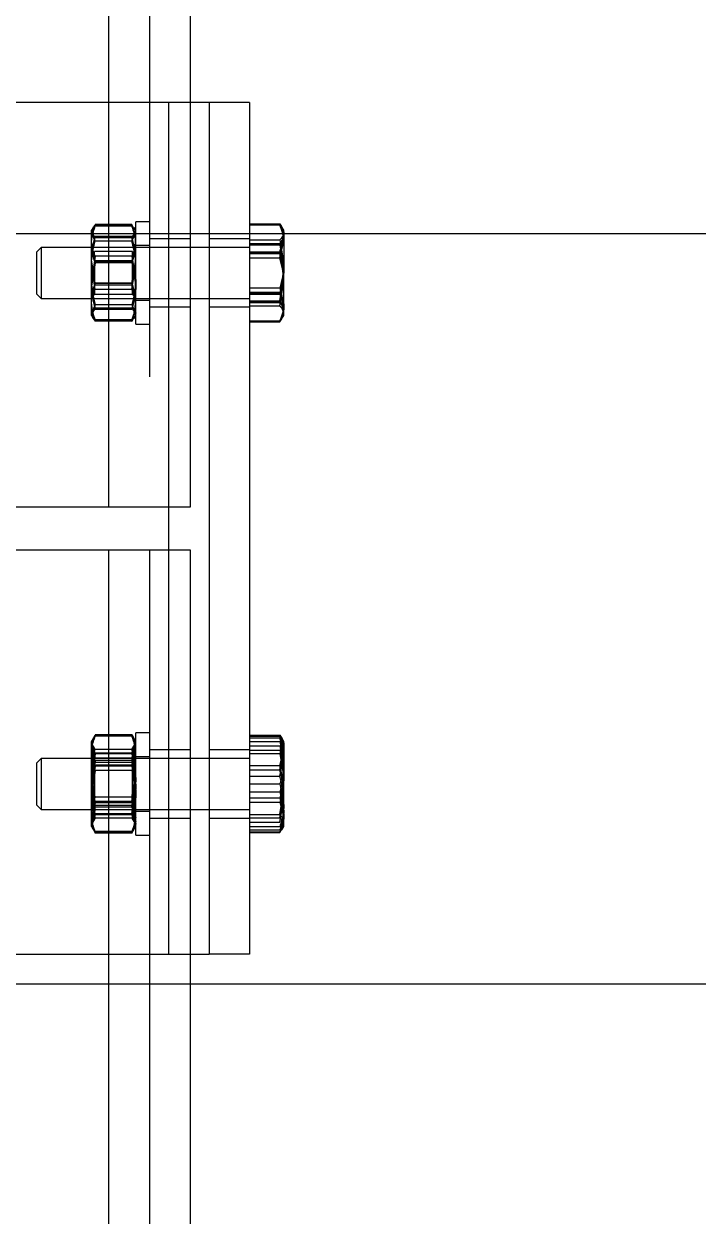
# Model space of a CAD drawing. Header units: metres. Extents: x 0 to 63075, y 0 to 44550.
# Drawn here: x 14585.3 to 14664.4, y 25356.3 to 25496.3 of the extents above; entities that cross this region are included whole.
import ezdxf

# ---------------------------------------------------------------- set-up
doc = ezdxf.new("R2010")
doc.units = ezdxf.units.M
doc.header["$LTSCALE"] = 75
doc.linetypes.add('HIDDEN2', pattern=[4.7625, 3.175, -1.5875])
for name, color, linetype in [('SDM', 7, 'Continuous'), ('SL1', 8, 'Continuous'), ('SL4', 4, 'Continuous'), ('ST1', 7, 'HIDDEN2')]:
    doc.layers.add(name, color=color, linetype=linetype)

# ---------------------------------------------------------------- blocks, each defined once
blk = doc.blocks.new('A$C29c634ac')
at = {"layer": 'SL1'}
for p, q in [((6742.75, 2803.27), (6030.51, 2803.27)), ((5890.01, 2715.22), (6469.99, 2715.22))]:
    blk.add_line(p, q, dxfattribs=at)
blk.add_ellipse((6229.83, 2446.59), major_axis=(0, 241.3), ratio=0.965926, start_param=5.448017, end_param=7.853982, dxfattribs=at)
blk = doc.blocks.new('A$Ca53c419a')
at = {"layer": 'SL4'}
for p, q in [((1004.76, 281.23), (1004.76, 215.76)), ((1009.76, 215.76), (1009.76, 281.23)), ((215, 215.76), (1004.76, 215.76)), ((1004.76, 215.76), (1004.76, 206.23)), ((1009.76, 206.23), (1009.76, 215.76)), ((1009.76, 215.76), (2334.74, 215.76)), ((1009.76, 208.76), (1004.76, 208.76)), ((1004.76, 206.23), (54.76, 206.23)), ((957.26, 206.23), (957.26, 204)), ((974.26, 206.23), (974.26, 204)), ((980.26, 204), (980.26, 206.23)), ((2334.74, 206.23), (1009.76, 206.23)), ((1034.26, 206.23), (1034.26, 204)), ((1040.26, 204), (1040.26, 206.23)), ((1057.26, 204), (1057.26, 206.23)), ((957.26, 199.24), (957.26, 204)), ((1057.26, 204), (957.26, 204)), ((1057.26, 199.24), (1057.26, 204)), ((1057.26, 199.24), (957.26, 199.24)), ((971.55, 199.24), (971.55, 195.68)), ((975.12, 199.24), (975.12, 195.68)), ((980.83, 199.24), (980.83, 195.68)), ((982.98, 199.24), (982.98, 195.68)), ((1031.51, 199.24), (1031.51, 195.68)), ((1031.53, 199.24), (1031.53, 195.68)), ((1031.62, 199.24), (1031.62, 195.68)), ((1035.5, 199.24), (1035.5, 195.68)), ((1041.14, 199.24), (1041.14, 195.68)), ((1042.9, 199.24), (1042.9, 195.68)), ((1042.99, 199.24), (1042.99, 195.68)), ((1043.02, 199.24), (1043.02, 195.68)), ((971.55, 195.68), (971.89, 195.51)), ((971.88, 195.46), (972.26, 195.24)), ((972.26, 195.24), (973.33, 195.24)), ((975.12, 195.68), (973.33, 195.24)), ((973.33, 195.24), (977.98, 195.24)), ((980.83, 195.68), (977.98, 195.24)), ((981.91, 195.24), (977.98, 195.24)), ((981.91, 195.24), (982.26, 195.24)), ((982.26, 195.24), (982.65, 195.46)), ((1031.69, 195.64), (1031.53, 195.68)), ((1031.62, 195.68), (1032.02, 195.43)), ((1032.01, 195.38), (1032.26, 195.24)), ((1032.26, 195.24), (1033.56, 195.24)), ((1035.5, 195.68), (1033.56, 195.24)), ((1033.56, 195.24), (1038.32, 195.24)), ((1041.14, 195.68), (1038.32, 195.24)), ((1042.02, 195.24), (1038.32, 195.24)), ((1042.02, 195.24), (1042.26, 195.24)), ((1042.26, 195.24), (1042.51, 195.38)), ((1042.51, 195.38), (1042.7, 195.49)), ((1042.7, 195.49), (1042.8, 195.55))]:
    blk.add_line(p, q, dxfattribs=at)
for points, knots in [([(973.33, 195.24), (973.29, 195.24), (972.69, 195.24), (972.1, 195.47), (971.55, 195.68)], [0, 0, 0, 0, 0.070201, 1, 1, 1, 1]), ([(977.98, 195.24), (977.91, 195.24), (976.94, 195.24), (976, 195.47), (975.12, 195.68)], [0, 0, 0, 0, 0.070201, 1, 1, 1, 1]), ([(981.91, 195.24), (981.82, 195.24), (981.46, 195.26), (981.11, 195.5), (980.83, 195.68)], [0, 0, 0, 0, 0.231849, 1, 1, 1, 1]), ([(982.98, 195.68), (982.9, 195.63), (982.55, 195.37), (982.19, 195.29), (981.91, 195.24)], [0, 0, 0, 0, 0.211001, 1, 1, 1, 1]), ([(1033.56, 195.24), (1033.51, 195.24), (1032.86, 195.24), (1032.22, 195.47), (1031.62, 195.68)], [0, 0, 0, 0, 0.070201, 1, 1, 1, 1]), ([(1038.32, 195.24), (1038.26, 195.24), (1037.3, 195.24), (1036.37, 195.47), (1035.5, 195.68)], [0, 0, 0, 0, 0.0702006, 1, 1, 1, 1]), ([(1042.02, 195.24), (1041.96, 195.24), (1041.66, 195.26), (1041.37, 195.5), (1041.14, 195.68)], [0, 0, 0, 0, 0.231849, 1, 1, 1, 1]), ([(1042.9, 195.68), (1042.84, 195.63), (1042.56, 195.37), (1042.26, 195.29), (1042.02, 195.24)], [0, 0, 0, 0, 0.211001, 1, 1, 1, 1])]:
    blk.add_open_spline(points, degree=3, knots=knots, dxfattribs=at)
at = {"layer": 'ST1'}
for p, q in [((957.26, 281.23), (957.26, 208.76)), ((1057.26, 208.76), (1057.26, 281.23)), ((974.82, 224.24), (974.26, 223.68)), ((979.71, 224.24), (974.82, 224.24)), ((980.26, 223.68), (979.71, 224.24)), ((1034.82, 224.24), (1034.26, 223.68)), ((1039.71, 224.24), (1034.82, 224.24)), ((1040.26, 223.68), (1039.71, 224.24)), ((980.05, 223.68), (974.26, 223.68)), ((974.26, 223.68), (974.26, 206.23)), ((980.26, 223.68), (980.05, 223.68)), ((980.26, 206.23), (980.26, 223.68)), ((1040.26, 223.68), (1034.26, 223.68)), ((1034.26, 223.68), (1034.26, 206.23)), ((1040.26, 206.23), (1040.26, 223.68)), ((971.49, 213.04), (971.49, 217.35)), ((971.87, 217.57), (971.5, 217.36)), ((971.54, 213.04), (971.54, 217.35)), ((971.56, 213.04), (971.56, 217.35)), ((971.67, 213.04), (971.67, 217.35)), ((972.03, 217.66), (971.87, 217.57)), ((972.26, 217.8), (972.03, 217.66)), ((972.26, 217.8), (972.45, 217.8)), ((972.33, 217.64), (973.01, 217.8)), ((973.23, 217.35), (972.45, 217.8)), ((972.45, 217.8), (976.03, 217.8)), ((973.63, 217.35), (972.6, 217.8)), ((974.23, 217.35), (972.86, 217.8)), ((973.23, 213.04), (973.23, 217.35)), ((975.05, 217.35), (973.29, 217.8)), ((973.63, 213.04), (973.63, 217.35)), ((973.75, 217.35), (976.61, 217.8)), ((973.75, 213.04), (973.75, 217.35)), ((974.23, 213.04), (974.23, 217.35)), ((974.26, 217.8), (974.76, 217.45)), ((974.52, 217.35), (977.41, 217.8)), ((974.52, 213.04), (974.52, 217.35)), ((979.05, 217.45), (974.76, 217.45)), ((974.76, 217.45), (974.76, 212.97)), ((975.05, 213.04), (975.05, 217.35)), ((975.19, 217.35), (978.04, 217.8)), ((975.19, 213.04), (975.19, 217.35)), ((975.7, 217.35), (978.5, 217.8)), ((975.7, 213.04), (975.7, 217.35)), ((978.82, 217.35), (976.03, 217.8)), ((976.03, 217.8), (980.84, 217.8)), ((979.34, 217.35), (976.48, 217.8)), ((980, 217.35), (977.12, 217.8)), ((980.78, 217.35), (977.91, 217.8)), ((978.82, 213.04), (978.82, 217.35)), ((979.05, 217.45), (979.76, 217.45)), ((979.34, 213.04), (979.34, 217.35)), ((979.47, 217.35), (981.23, 217.8)), ((979.47, 213.04), (979.47, 217.35)), ((979.76, 212.97), (979.76, 217.45)), ((980, 213.04), (980, 217.35)), ((980.29, 217.35), (981.66, 217.8)), ((980.29, 213.04), (980.29, 217.35)), ((980.78, 213.04), (980.78, 217.35)), ((980.84, 217.8), (982.26, 217.8)), ((980.89, 217.35), (981.93, 217.8)), ((980.89, 213.04), (980.89, 217.35)), ((981.3, 217.35), (982.08, 217.8)), ((981.3, 213.04), (981.3, 217.35)), ((982.49, 217.66), (982.26, 217.8)), ((982.66, 217.57), (982.49, 217.66)), ((982.95, 217.4), (982.66, 217.57)), ((982.86, 213.04), (982.86, 217.35)), ((982.95, 217.38), (983.03, 217.35)), ((982.97, 213.04), (982.97, 217.35)), ((982.99, 213.04), (982.99, 217.35)), ((983.03, 213.04), (983.03, 217.35)), ((1031.58, 213.04), (1031.58, 217.35)), ((1031.7, 213.04), (1031.7, 217.35)), ((1031.75, 213.04), (1031.75, 217.35)), ((1031.77, 213.04), (1031.77, 217.35)), ((1032.26, 217.8), (1031.91, 217.6)), ((1032.26, 217.8), (1032.56, 217.8)), ((1033.13, 217.35), (1032.42, 217.8)), ((1033.53, 217.35), (1032.56, 217.8)), ((1032.56, 217.8), (1036.37, 217.8)), ((1032.97, 213.04), (1032.97, 217.35)), ((1033.01, 213.04), (1033.01, 217.35)), ((1033.13, 213.04), (1033.13, 217.35)), ((1033.53, 213.04), (1033.53, 217.35)), ((1034.26, 217.8), (1034.76, 217.45)), ((1039.17, 217.45), (1034.76, 217.45)), ((1034.76, 217.45), (1034.76, 212.97)), ((1035.31, 217.35), (1038.16, 217.8)), ((1035.31, 213.04), (1035.31, 217.35)), ((1038.46, 217.35), (1035.72, 217.8)), ((1038.52, 217.35), (1035.76, 217.8)), ((1035.83, 217.35), (1038.61, 217.8)), ((1035.83, 213.04), (1035.83, 217.35)), ((1038.69, 217.35), (1035.91, 217.8)), ((1036.01, 217.35), (1038.76, 217.8)), ((1036.01, 213.04), (1036.01, 217.35)), ((1036.06, 217.35), (1038.81, 217.8)), ((1036.06, 213.04), (1036.06, 217.35)), ((1039.21, 217.35), (1036.37, 217.8)), ((1036.37, 217.8), (1041.08, 217.8)), ((1038.46, 213.04), (1038.46, 217.35)), ((1038.52, 213.04), (1038.52, 217.35)), ((1038.69, 213.04), (1038.69, 217.35)), ((1039.17, 217.45), (1039.76, 217.45)), ((1039.21, 213.04), (1039.21, 217.35)), ((1039.76, 212.97), (1039.76, 217.45)), ((1041, 217.35), (1041.97, 217.8)), ((1041, 213.04), (1041, 217.35)), ((1041.08, 217.8), (1042.26, 217.8)), ((1041.39, 217.35), (1042.11, 217.8)), ((1041.39, 213.04), (1041.39, 217.35)), ((1041.51, 213.04), (1041.51, 217.35)), ((1041.55, 213.04), (1041.55, 217.35)), ((1042.61, 217.6), (1042.26, 217.8)), ((1042.75, 213.04), (1042.75, 217.35)), ((1042.77, 213.04), (1042.77, 217.35)), ((1042.82, 213.04), (1042.82, 217.35)), ((1042.94, 213.04), (1042.94, 217.35)), ((215, 215.76), (1004.76, 215.76)), ((1009.76, 215.76), (2334.74, 215.76)), ((971.58, 213.01), (971.49, 213.04)), ((971.9, 212.88), (971.56, 213.04)), ((971.57, 213), (971.87, 212.82)), ((972.07, 212.8), (971.67, 213.04)), ((971.87, 212.82), (972.03, 212.73)), ((973.23, 213.04), (972.45, 212.6)), ((973.63, 213.04), (972.6, 212.6)), ((974.23, 213.04), (972.86, 212.6)), ((975.05, 213.04), (973.29, 212.6)), ((973.75, 213.04), (976.61, 212.6)), ((974.76, 212.97), (974.26, 212.62)), ((974.52, 213.04), (977.41, 212.6)), ((974.76, 212.97), (979.76, 212.97)), ((975.19, 213.04), (978.04, 212.6)), ((975.7, 213.04), (978.5, 212.6)), ((978.82, 213.04), (976.03, 212.6)), ((979.34, 213.04), (976.48, 212.6)), ((980, 213.04), (977.12, 212.6)), ((980.78, 213.04), (977.91, 212.6)), ((979.47, 213.04), (981.23, 212.6)), ((980.26, 212.62), (979.76, 212.97)), ((980.29, 213.04), (981.66, 212.6)), ((980.89, 213.04), (981.93, 212.6)), ((981.3, 213.04), (982.08, 212.6)), ((982.46, 212.8), (982.86, 213.04)), ((982.49, 212.73), (982.66, 212.82)), ((982.62, 212.88), (982.97, 213.04)), ((982.66, 212.82), (983.02, 213.03)), ((1031.95, 212.86), (1031.58, 213.04)), ((1031.91, 212.8), (1032.26, 212.6)), ((1033.13, 213.04), (1032.42, 212.6)), ((1033.53, 213.04), (1032.56, 212.6)), ((1034.76, 212.97), (1034.26, 212.62)), ((1034.76, 212.97), (1039.76, 212.97)), ((1035.31, 213.04), (1038.16, 212.6)), ((1038.46, 213.04), (1035.72, 212.6)), ((1038.52, 213.04), (1035.76, 212.6)), ((1035.83, 213.04), (1038.61, 212.6)), ((1038.69, 213.04), (1035.91, 212.6)), ((1036.01, 213.04), (1038.76, 212.6)), ((1036.06, 213.04), (1038.81, 212.6)), ((1039.21, 213.04), (1036.37, 212.6)), ((1041, 213.04), (1041.97, 212.6)), ((1041.39, 213.04), (1042.11, 212.6)), ((1042.26, 212.6), (1042.61, 212.8)), ((1042.57, 212.86), (1042.94, 213.04)), ((971.26, 212.6), (983.26, 212.6)), ((971.26, 212.6), (971.26, 211)), ((972.03, 212.73), (972.26, 212.6)), ((974.06, 212.6), (974.06, 211)), ((974.26, 212.62), (979.41, 212.62)), ((974.26, 212.62), (974.26, 212.6)), ((979.41, 212.62), (980.26, 212.62)), ((980.26, 212.6), (980.26, 212.62)), ((980.46, 211), (980.46, 212.6)), ((982.26, 212.6), (982.49, 212.73)), ((983.26, 211), (983.26, 212.6)), ((1031.26, 212.6), (1043.26, 212.6)), ((1031.26, 212.6), (1031.26, 211)), ((1034.06, 212.6), (1034.06, 211)), ((1034.26, 212.62), (1039.55, 212.62)), ((1034.26, 212.62), (1034.26, 212.6)), ((1039.55, 212.62), (1040.26, 212.62)), ((1040.26, 212.6), (1040.26, 212.62)), ((1040.46, 211), (1040.46, 212.6)), ((1043.26, 211), (1043.26, 212.6)), ((1004.76, 211), (4.76, 211)), ((973.26, 211), (973.26, 206.23)), ((981.26, 206.23), (981.26, 211)), ((2334.74, 211), (1009.76, 211)), ((1033.26, 211), (1033.26, 206.23)), ((1041.26, 206.23), (1041.26, 211)), ((1057.26, 208.76), (957.26, 208.76)), ((957.26, 208.76), (957.26, 206.23)), ((1004.76, 208.76), (957.26, 208.76)), ((1057.26, 208.76), (1009.76, 208.76)), ((1057.26, 206.23), (1057.26, 208.76)), ((973.26, 204), (973.26, 199.24)), ((974.26, 204), (974.26, 199.24)), ((980.26, 199.24), (980.26, 204)), ((981.26, 199.24), (981.26, 204)), ((1033.26, 204), (1033.26, 199.24)), ((1034.26, 204), (1034.26, 199.24)), ((1040.26, 199.24), (1040.26, 204)), ((1041.26, 199.24), (1041.26, 204)), ((971.65, 199.24), (971.65, 195.68)), ((971.87, 199.24), (971.87, 195.68)), ((972.26, 199.24), (972.26, 195.68)), ((972.78, 199.24), (972.78, 195.68)), ((973.28, 199.24), (973.28, 195.68)), ((973.69, 199.24), (973.69, 195.68)), ((975.63, 199.24), (975.63, 195.68)), ((976.35, 199.24), (976.35, 195.68)), ((977.26, 199.24), (977.26, 195.68)), ((978.18, 199.24), (978.18, 195.68)), ((978.9, 199.24), (978.9, 195.68)), ((979.41, 199.24), (979.41, 195.68)), ((981.24, 199.24), (981.24, 195.68)), ((981.74, 199.24), (981.74, 195.68)), ((982.26, 199.24), (982.26, 195.68)), ((982.66, 199.24), (982.66, 195.68)), ((982.88, 199.24), (982.88, 195.68)), ((1031.51, 199.24), (1031.51, 195.68)), ((1033.38, 199.24), (1033.38, 195.68)), ((1033.8, 199.24), (1033.8, 195.68)), ((1033.94, 199.24), (1033.94, 195.68)), ((1033.99, 199.24), (1033.99, 195.68)), ((1034.78, 199.24), (1034.78, 195.68)), ((1034.83, 199.24), (1034.83, 195.68)), ((1034.99, 199.24), (1034.99, 195.68)), ((1039.02, 199.24), (1039.02, 195.68)), ((1039.53, 199.24), (1039.53, 195.68)), ((1039.69, 199.24), (1039.69, 195.68)), ((1039.74, 199.24), (1039.74, 195.68)), ((1040.54, 199.24), (1040.54, 195.68)), ((1040.58, 199.24), (1040.58, 195.68)), ((1040.73, 199.24), (1040.73, 195.68)), ((1043.01, 199.24), (1043.01, 195.68)), ((972.22, 195.26), (972.33, 195.24)), ((972.78, 195.68), (975.48, 195.24)), ((973.28, 195.68), (976.09, 195.24)), ((975.63, 195.68), (973.64, 195.24)), ((973.69, 195.68), (976.55, 195.24)), ((976.35, 195.68), (974.11, 195.24)), ((977.26, 195.68), (974.76, 195.24)), ((978.18, 195.68), (980.42, 195.24)), ((981.24, 195.68), (978.43, 195.24)), ((978.9, 195.68), (980.89, 195.24)), ((981.74, 195.68), (979.04, 195.24)), ((979.41, 195.68), (981.19, 195.24)), ((982.26, 195.68), (979.76, 195.24)), ((982.47, 195.42), (982.06, 195.24)), ((982.32, 195.34), (982.2, 195.24)), ((1031.51, 195.68), (1031.74, 195.58)), ((1031.53, 195.68), (1031.84, 195.53)), ((1031.72, 195.55), (1031.83, 195.49)), ((1031.83, 195.49), (1032.01, 195.38)), ((1034.78, 195.68), (1033.14, 195.24)), ((1034.83, 195.68), (1033.17, 195.24)), ((1034.99, 195.68), (1033.26, 195.24)), ((1033.38, 195.68), (1036.2, 195.24)), ((1033.8, 195.68), (1036.66, 195.24)), ((1033.94, 195.68), (1036.82, 195.24)), ((1033.99, 195.68), (1036.87, 195.24)), ((1040.54, 195.68), (1037.66, 195.24)), ((1040.58, 195.68), (1037.71, 195.24)), ((1040.73, 195.68), (1037.86, 195.24)), ((1039.02, 195.68), (1040.96, 195.24)), ((1039.53, 195.68), (1041.26, 195.24)), ((1039.69, 195.68), (1041.35, 195.24)), ((1039.74, 195.68), (1041.38, 195.24))]:
    blk.add_line(p, q, dxfattribs=at)
for points, knots in [([(972.6, 217.8), (972.57, 217.8), (972.22, 217.79), (971.88, 217.56), (971.56, 217.35)], [0, 0, 0, 0, 0.070201, 1, 1, 1, 1]), ([(971.56, 217.35), (971.71, 217.42), (972.3, 217.68), (972.92, 217.75), (973.37, 217.8)], [0, 0, 0, 0, 0.257551, 1, 1, 1, 1]), ([(972.45, 217.8), (972.43, 217.8), (972.17, 217.79), (971.91, 217.56), (971.67, 217.35)], [0, 0, 0, 0, 0.070201, 1, 1, 1, 1]), ([(971.67, 217.35), (971.84, 217.42), (972.49, 217.68), (973.18, 217.75), (973.68, 217.8)], [0, 0, 0, 0, 0.257551, 1, 1, 1, 1]), ([(972.64, 217.8), (972.74, 217.79), (973.12, 217.77), (973.48, 217.53), (973.75, 217.35)], [0, 0, 0, 0, 0.268634, 1, 1, 1, 1]), ([(973.01, 217.8), (973.14, 217.79), (973.66, 217.77), (974.16, 217.53), (974.52, 217.35)], [0, 0, 0, 0, 0.268634, 1, 1, 1, 1]), ([(976.03, 217.8), (975.96, 217.8), (975.02, 217.79), (974.09, 217.56), (973.23, 217.35)], [0, 0, 0, 0, 0.070201, 1, 1, 1, 1]), ([(973.37, 217.8), (973.54, 217.79), (974.15, 217.77), (974.75, 217.53), (975.19, 217.35)], [0, 0, 0, 0, 0.268634, 1, 1, 1, 1]), ([(976.48, 217.8), (976.42, 217.8), (975.45, 217.79), (974.51, 217.56), (973.63, 217.35)], [0, 0, 0, 0, 0.0702006, 1, 1, 1, 1]), ([(973.68, 217.8), (973.87, 217.79), (974.55, 217.77), (975.22, 217.53), (975.7, 217.35)], [0, 0, 0, 0, 0.268634, 1, 1, 1, 1]), ([(977.12, 217.8), (977.05, 217.8), (976.08, 217.79), (975.12, 217.56), (974.23, 217.35)], [0, 0, 0, 0, 0.070201, 1, 1, 1, 1]), ([(977.91, 217.8), (977.85, 217.8), (976.88, 217.79), (975.93, 217.56), (975.05, 217.35)], [0, 0, 0, 0, 0.070201, 1, 1, 1, 1]), ([(976.61, 217.8), (976.68, 217.8), (977.65, 217.79), (978.59, 217.56), (979.47, 217.35)], [0, 0, 0, 0, 0.0702006, 1, 1, 1, 1]), ([(977.41, 217.8), (977.47, 217.8), (978.45, 217.79), (979.4, 217.56), (980.29, 217.35)], [0, 0, 0, 0, 0.070201, 1, 1, 1, 1]), ([(978.04, 217.8), (978.11, 217.8), (979.07, 217.79), (980.02, 217.56), (980.89, 217.35)], [0, 0, 0, 0, 0.070201, 1, 1, 1, 1]), ([(978.5, 217.8), (978.56, 217.8), (979.51, 217.79), (980.43, 217.56), (981.3, 217.35)], [0, 0, 0, 0, 0.070201, 1, 1, 1, 1]), ([(978.82, 217.35), (978.99, 217.42), (979.65, 217.68), (980.33, 217.75), (980.84, 217.8)], [0, 0, 0, 0, 0.257551, 1, 1, 1, 1]), ([(979.34, 217.35), (979.49, 217.42), (980.08, 217.68), (980.69, 217.75), (981.15, 217.8)], [0, 0, 0, 0, 0.257551, 1, 1, 1, 1]), ([(980, 217.35), (980.13, 217.42), (980.63, 217.68), (981.14, 217.75), (981.52, 217.8)], [0, 0, 0, 0, 0.257551, 1, 1, 1, 1]), ([(980.78, 217.35), (980.87, 217.42), (981.23, 217.68), (981.6, 217.75), (981.88, 217.8)], [0, 0, 0, 0, 0.257551, 1, 1, 1, 1]), ([(980.84, 217.8), (981.02, 217.79), (981.71, 217.77), (982.37, 217.53), (982.86, 217.35)], [0, 0, 0, 0, 0.268634, 1, 1, 1, 1]), ([(981.15, 217.8), (981.32, 217.79), (981.93, 217.77), (982.53, 217.53), (982.97, 217.35)], [0, 0, 0, 0, 0.268634, 1, 1, 1, 1]), ([(981.52, 217.8), (981.66, 217.79), (982.17, 217.77), (982.67, 217.53), (983.03, 217.35)], [0, 0, 0, 0, 0.268634, 1, 1, 1, 1]), ([(981.93, 217.8), (981.95, 217.8), (982.3, 217.79), (982.65, 217.56), (982.97, 217.35)], [0, 0, 0, 0, 0.070201, 1, 1, 1, 1]), ([(982.08, 217.8), (982.09, 217.8), (982.36, 217.79), (982.62, 217.56), (982.86, 217.35)], [0, 0, 0, 0, 0.070201, 1, 1, 1, 1]), ([(1032.56, 217.8), (1032.53, 217.8), (1032.2, 217.79), (1031.88, 217.56), (1031.58, 217.35)], [0, 0, 0, 0, 0.070201, 1, 1, 1, 1]), ([(1031.58, 217.35), (1031.74, 217.42), (1032.35, 217.68), (1032.98, 217.75), (1033.45, 217.8)], [0, 0, 0, 0, 0.257551, 1, 1, 1, 1]), ([(1031.7, 217.35), (1031.88, 217.42), (1032.55, 217.68), (1033.25, 217.75), (1033.77, 217.8)], [0, 0, 0, 0, 0.257551, 1, 1, 1, 1]), ([(1031.75, 217.35), (1031.93, 217.42), (1032.63, 217.68), (1033.35, 217.75), (1033.88, 217.8)], [0, 0, 0, 0, 0.257551, 1, 1, 1, 1]), ([(1031.77, 217.35), (1031.95, 217.42), (1032.65, 217.68), (1033.38, 217.75), (1033.92, 217.8)], [0, 0, 0, 0, 0.257551, 1, 1, 1, 1]), ([(1032.42, 217.8), (1032.4, 217.8), (1032.29, 217.8), (1032.19, 217.7), (1032.1, 217.62)], [0, 0, 0, 0, 0.158847, 1, 1, 1, 1]), ([(1032.38, 217.8), (1032.37, 217.8), (1032.29, 217.8), (1032.21, 217.71), (1032.14, 217.64)], [0, 0, 0, 0, 0.1824703, 1, 1, 1, 1]), ([(1032.37, 217.8), (1032.36, 217.8), (1032.28, 217.8), (1032.21, 217.72), (1032.15, 217.65)], [0, 0, 0, 0, 0.1913, 1, 1, 1, 1]), ([(1035.72, 217.8), (1035.65, 217.8), (1034.73, 217.79), (1033.82, 217.56), (1032.97, 217.35)], [0, 0, 0, 0, 0.070201, 1, 1, 1, 1]), ([(1035.76, 217.8), (1035.7, 217.8), (1034.77, 217.79), (1033.86, 217.56), (1033.01, 217.35)], [0, 0, 0, 0, 0.070201, 1, 1, 1, 1]), ([(1035.91, 217.8), (1035.85, 217.8), (1034.91, 217.79), (1033.99, 217.56), (1033.13, 217.35)], [0, 0, 0, 0, 0.070201, 1, 1, 1, 1]), ([(1033.45, 217.8), (1033.62, 217.79), (1034.25, 217.77), (1034.87, 217.53), (1035.31, 217.35)], [0, 0, 0, 0, 0.268634, 1, 1, 1, 1]), ([(1036.37, 217.8), (1036.3, 217.8), (1035.34, 217.79), (1034.4, 217.56), (1033.53, 217.35)], [0, 0, 0, 0, 0.070201, 1, 1, 1, 1]), ([(1033.77, 217.8), (1033.96, 217.79), (1034.65, 217.77), (1035.33, 217.53), (1035.83, 217.35)], [0, 0, 0, 0, 0.2686336, 1, 1, 1, 1]), ([(1033.88, 217.8), (1034.07, 217.79), (1034.79, 217.77), (1035.49, 217.53), (1036.01, 217.35)], [0, 0, 0, 0, 0.268634, 1, 1, 1, 1]), ([(1033.92, 217.8), (1034.11, 217.79), (1034.84, 217.77), (1035.54, 217.53), (1036.06, 217.35)], [0, 0, 0, 0, 0.268634, 1, 1, 1, 1]), ([(1038.16, 217.8), (1038.22, 217.8), (1039.18, 217.79), (1040.12, 217.56), (1041, 217.35)], [0, 0, 0, 0, 0.0702006, 1, 1, 1, 1]), ([(1038.46, 217.35), (1038.64, 217.42), (1039.34, 217.68), (1040.07, 217.75), (1040.61, 217.8)], [0, 0, 0, 0, 0.257551, 1, 1, 1, 1]), ([(1038.52, 217.35), (1038.7, 217.42), (1039.39, 217.68), (1040.11, 217.75), (1040.64, 217.8)], [0, 0, 0, 0, 0.2575513, 1, 1, 1, 1]), ([(1038.61, 217.8), (1038.68, 217.8), (1039.62, 217.79), (1040.54, 217.56), (1041.39, 217.35)], [0, 0, 0, 0, 0.070201, 1, 1, 1, 1]), ([(1038.69, 217.35), (1038.87, 217.42), (1039.54, 217.68), (1040.24, 217.75), (1040.76, 217.8)], [0, 0, 0, 0, 0.257551, 1, 1, 1, 1]), ([(1038.76, 217.8), (1038.83, 217.8), (1039.76, 217.79), (1040.67, 217.56), (1041.51, 217.35)], [0, 0, 0, 0, 0.070201, 1, 1, 1, 1]), ([(1038.81, 217.8), (1038.87, 217.8), (1039.8, 217.79), (1040.71, 217.56), (1041.55, 217.35)], [0, 0, 0, 0, 0.0702006, 1, 1, 1, 1]), ([(1039.21, 217.35), (1039.37, 217.42), (1039.98, 217.68), (1040.61, 217.75), (1041.08, 217.8)], [0, 0, 0, 0, 0.2575513, 1, 1, 1, 1]), ([(1040.61, 217.8), (1040.8, 217.79), (1041.53, 217.77), (1042.24, 217.53), (1042.75, 217.35)], [0, 0, 0, 0, 0.2686336, 1, 1, 1, 1]), ([(1040.64, 217.8), (1040.84, 217.79), (1041.56, 217.77), (1042.26, 217.53), (1042.77, 217.35)], [0, 0, 0, 0, 0.268634, 1, 1, 1, 1]), ([(1040.76, 217.8), (1040.95, 217.79), (1041.64, 217.77), (1042.32, 217.53), (1042.82, 217.35)], [0, 0, 0, 0, 0.268634, 1, 1, 1, 1]), ([(1041.08, 217.8), (1041.25, 217.79), (1041.88, 217.77), (1042.49, 217.53), (1042.94, 217.35)], [0, 0, 0, 0, 0.268634, 1, 1, 1, 1]), ([(1041.97, 217.8), (1041.99, 217.8), (1042.32, 217.79), (1042.64, 217.56), (1042.94, 217.35)], [0, 0, 0, 0, 0.070201, 1, 1, 1, 1]), ([(1042.11, 217.8), (1042.12, 217.8), (1042.23, 217.8), (1042.34, 217.7), (1042.42, 217.62)], [0, 0, 0, 0, 0.158847, 1, 1, 1, 1]), ([(971.49, 213.04), (971.62, 212.98), (972.11, 212.71), (972.63, 212.65), (973.01, 212.6)], [0, 0, 0, 0, 0.257551, 1, 1, 1, 1]), ([(971.56, 213.04), (971.71, 212.98), (972.3, 212.71), (972.92, 212.65), (973.37, 212.6)], [0, 0, 0, 0, 0.2575513, 1, 1, 1, 1]), ([(971.67, 213.04), (971.84, 212.98), (972.49, 212.71), (973.18, 212.65), (973.68, 212.6)], [0, 0, 0, 0, 0.257551, 1, 1, 1, 1]), ([(972.64, 212.6), (972.74, 212.6), (973.12, 212.63), (973.48, 212.87), (973.75, 213.04)], [0, 0, 0, 0, 0.268634, 1, 1, 1, 1]), ([(973.01, 212.6), (973.14, 212.6), (973.66, 212.63), (974.16, 212.87), (974.52, 213.04)], [0, 0, 0, 0, 0.268634, 1, 1, 1, 1]), ([(976.03, 212.6), (975.96, 212.6), (975.02, 212.6), (974.09, 212.83), (973.23, 213.04)], [0, 0, 0, 0, 0.070201, 1, 1, 1, 1]), ([(973.37, 212.6), (973.54, 212.6), (974.15, 212.63), (974.75, 212.87), (975.19, 213.04)], [0, 0, 0, 0, 0.268634, 1, 1, 1, 1]), ([(976.48, 212.6), (976.42, 212.6), (975.45, 212.6), (974.51, 212.83), (973.63, 213.04)], [0, 0, 0, 0, 0.070201, 1, 1, 1, 1]), ([(973.68, 212.6), (973.87, 212.6), (974.55, 212.63), (975.22, 212.87), (975.7, 213.04)], [0, 0, 0, 0, 0.268634, 1, 1, 1, 1]), ([(977.12, 212.6), (977.05, 212.6), (976.08, 212.6), (975.12, 212.83), (974.23, 213.04)], [0, 0, 0, 0, 0.070201, 1, 1, 1, 1]), ([(977.91, 212.6), (977.85, 212.6), (976.88, 212.6), (975.93, 212.83), (975.05, 213.04)], [0, 0, 0, 0, 0.070201, 1, 1, 1, 1]), ([(976.61, 212.6), (976.68, 212.6), (977.65, 212.6), (978.59, 212.83), (979.47, 213.04)], [0, 0, 0, 0, 0.070201, 1, 1, 1, 1]), ([(977.41, 212.6), (977.47, 212.6), (978.45, 212.6), (979.4, 212.83), (980.29, 213.04)], [0, 0, 0, 0, 0.070201, 1, 1, 1, 1]), ([(978.04, 212.6), (978.11, 212.6), (979.07, 212.6), (980.02, 212.83), (980.89, 213.04)], [0, 0, 0, 0, 0.070201, 1, 1, 1, 1]), ([(978.5, 212.6), (978.56, 212.6), (979.51, 212.6), (980.43, 212.83), (981.3, 213.04)], [0, 0, 0, 0, 0.070201, 1, 1, 1, 1]), ([(978.82, 213.04), (978.99, 212.98), (979.65, 212.71), (980.33, 212.65), (980.84, 212.6)], [0, 0, 0, 0, 0.257551, 1, 1, 1, 1]), ([(979.34, 213.04), (979.49, 212.98), (980.08, 212.71), (980.69, 212.65), (981.15, 212.6)], [0, 0, 0, 0, 0.257551, 1, 1, 1, 1]), ([(980, 213.04), (980.13, 212.98), (980.63, 212.71), (981.14, 212.65), (981.52, 212.6)], [0, 0, 0, 0, 0.257551, 1, 1, 1, 1]), ([(980.78, 213.04), (980.87, 212.98), (981.23, 212.71), (981.6, 212.65), (981.88, 212.6)], [0, 0, 0, 0, 0.257551, 1, 1, 1, 1]), ([(980.84, 212.6), (981.02, 212.6), (981.71, 212.63), (982.37, 212.87), (982.86, 213.04)], [0, 0, 0, 0, 0.268634, 1, 1, 1, 1]), ([(981.15, 212.6), (981.32, 212.6), (981.93, 212.63), (982.53, 212.87), (982.97, 213.04)], [0, 0, 0, 0, 0.268634, 1, 1, 1, 1]), ([(981.52, 212.6), (981.66, 212.6), (982.17, 212.63), (982.67, 212.87), (983.03, 213.04)], [0, 0, 0, 0, 0.268634, 1, 1, 1, 1]), ([(981.66, 212.6), (981.7, 212.6), (982.16, 212.6), (982.61, 212.83), (983.03, 213.04)], [0, 0, 0, 0, 0.070201, 1, 1, 1, 1]), ([(1031.58, 213.04), (1031.74, 212.98), (1032.35, 212.71), (1032.98, 212.65), (1033.45, 212.6)], [0, 0, 0, 0, 0.257551, 1, 1, 1, 1]), ([(1031.7, 213.04), (1031.88, 212.98), (1032.55, 212.71), (1033.25, 212.65), (1033.77, 212.6)], [0, 0, 0, 0, 0.257551, 1, 1, 1, 1]), ([(1031.75, 213.04), (1031.93, 212.98), (1032.63, 212.71), (1033.35, 212.65), (1033.88, 212.6)], [0, 0, 0, 0, 0.257551, 1, 1, 1, 1]), ([(1031.77, 213.04), (1031.95, 212.98), (1032.65, 212.71), (1033.38, 212.65), (1033.92, 212.6)], [0, 0, 0, 0, 0.257551, 1, 1, 1, 1]), ([(1035.72, 212.6), (1035.65, 212.6), (1034.73, 212.6), (1033.82, 212.83), (1032.97, 213.04)], [0, 0, 0, 0, 0.0702006, 1, 1, 1, 1]), ([(1035.76, 212.6), (1035.7, 212.6), (1034.77, 212.6), (1033.86, 212.83), (1033.01, 213.04)], [0, 0, 0, 0, 0.070201, 1, 1, 1, 1]), ([(1035.91, 212.6), (1035.85, 212.6), (1034.91, 212.6), (1033.99, 212.83), (1033.13, 213.04)], [0, 0, 0, 0, 0.070201, 1, 1, 1, 1]), ([(1033.45, 212.6), (1033.62, 212.6), (1034.25, 212.63), (1034.87, 212.87), (1035.31, 213.04)], [0, 0, 0, 0, 0.268634, 1, 1, 1, 1]), ([(1036.37, 212.6), (1036.3, 212.6), (1035.34, 212.6), (1034.4, 212.83), (1033.53, 213.04)], [0, 0, 0, 0, 0.070201, 1, 1, 1, 1]), ([(1033.77, 212.6), (1033.96, 212.6), (1034.65, 212.63), (1035.33, 212.87), (1035.83, 213.04)], [0, 0, 0, 0, 0.268634, 1, 1, 1, 1]), ([(1033.88, 212.6), (1034.07, 212.6), (1034.79, 212.63), (1035.49, 212.87), (1036.01, 213.04)], [0, 0, 0, 0, 0.268634, 1, 1, 1, 1]), ([(1033.92, 212.6), (1034.11, 212.6), (1034.84, 212.63), (1035.54, 212.87), (1036.06, 213.04)], [0, 0, 0, 0, 0.268634, 1, 1, 1, 1]), ([(1038.16, 212.6), (1038.22, 212.6), (1039.18, 212.6), (1040.12, 212.83), (1041, 213.04)], [0, 0, 0, 0, 0.070201, 1, 1, 1, 1]), ([(1038.46, 213.04), (1038.64, 212.98), (1039.34, 212.71), (1040.07, 212.65), (1040.61, 212.6)], [0, 0, 0, 0, 0.257551, 1, 1, 1, 1]), ([(1038.52, 213.04), (1038.7, 212.98), (1039.39, 212.71), (1040.11, 212.65), (1040.64, 212.6)], [0, 0, 0, 0, 0.2575513, 1, 1, 1, 1]), ([(1038.61, 212.6), (1038.68, 212.6), (1039.62, 212.6), (1040.54, 212.83), (1041.39, 213.04)], [0, 0, 0, 0, 0.070201, 1, 1, 1, 1]), ([(1038.69, 213.04), (1038.87, 212.98), (1039.54, 212.71), (1040.24, 212.65), (1040.76, 212.6)], [0, 0, 0, 0, 0.257551, 1, 1, 1, 1]), ([(1038.76, 212.6), (1038.83, 212.6), (1039.76, 212.6), (1040.67, 212.83), (1041.51, 213.04)], [0, 0, 0, 0, 0.070201, 1, 1, 1, 1]), ([(1038.81, 212.6), (1038.87, 212.6), (1039.8, 212.6), (1040.71, 212.83), (1041.55, 213.04)], [0, 0, 0, 0, 0.070201, 1, 1, 1, 1]), ([(1039.21, 213.04), (1039.37, 212.98), (1039.98, 212.71), (1040.61, 212.65), (1041.08, 212.6)], [0, 0, 0, 0, 0.2575513, 1, 1, 1, 1]), ([(1040.61, 212.6), (1040.8, 212.6), (1041.53, 212.63), (1042.24, 212.87), (1042.75, 213.04)], [0, 0, 0, 0, 0.2686336, 1, 1, 1, 1]), ([(1040.64, 212.6), (1040.84, 212.6), (1041.56, 212.63), (1042.26, 212.87), (1042.77, 213.04)], [0, 0, 0, 0, 0.268634, 1, 1, 1, 1]), ([(1040.76, 212.6), (1040.95, 212.6), (1041.64, 212.63), (1042.32, 212.87), (1042.82, 213.04)], [0, 0, 0, 0, 0.268634, 1, 1, 1, 1]), ([(1041.08, 212.6), (1041.25, 212.6), (1041.88, 212.63), (1042.49, 212.87), (1042.94, 213.04)], [0, 0, 0, 0, 0.268634, 1, 1, 1, 1]), ([(973.64, 195.24), (973.59, 195.24), (972.92, 195.24), (972.26, 195.47), (971.65, 195.68)], [0, 0, 0, 0, 0.070201, 1, 1, 1, 1]), ([(974.11, 195.24), (974.05, 195.24), (973.3, 195.24), (972.56, 195.47), (971.87, 195.68)], [0, 0, 0, 0, 0.070201, 1, 1, 1, 1]), ([(971.89, 195.51), (972.05, 195.41), (972.29, 195.25), (972.54, 195.24), (972.62, 195.24)], [0, 0, 0, 0, 0.657342, 1, 1, 1, 1]), ([(972.06, 195.41), (972.13, 195.35), (972.27, 195.24), (972.4, 195.24), (972.47, 195.24)], [0, 0, 0, 0, 0.533426, 1, 1, 1, 1]), ([(974.76, 195.24), (974.7, 195.24), (973.86, 195.24), (973.03, 195.47), (972.26, 195.68)], [0, 0, 0, 0, 0.070201, 1, 1, 1, 1]), ([(972.47, 195.24), (972.69, 195.29), (972.96, 195.37), (973.23, 195.63), (973.28, 195.68)], [0, 0, 0, 0, 0.788999, 1, 1, 1, 1]), ([(972.62, 195.24), (972.91, 195.29), (973.27, 195.37), (973.62, 195.63), (973.69, 195.68)], [0, 0, 0, 0, 0.788999, 1, 1, 1, 1]), ([(975.48, 195.24), (975.54, 195.24), (976.46, 195.24), (977.35, 195.47), (978.18, 195.68)], [0, 0, 0, 0, 0.070201, 1, 1, 1, 1]), ([(978.43, 195.24), (978.37, 195.24), (977.42, 195.24), (976.49, 195.47), (975.63, 195.68)], [0, 0, 0, 0, 0.070201, 1, 1, 1, 1]), ([(976.09, 195.24), (976.16, 195.24), (977.1, 195.24), (978.03, 195.47), (978.9, 195.68)], [0, 0, 0, 0, 0.070201, 1, 1, 1, 1]), ([(979.04, 195.24), (978.98, 195.24), (978.07, 195.24), (977.18, 195.47), (976.35, 195.68)], [0, 0, 0, 0, 0.070201, 1, 1, 1, 1]), ([(976.55, 195.24), (976.62, 195.24), (977.58, 195.24), (978.53, 195.47), (979.41, 195.68)], [0, 0, 0, 0, 0.0702006, 1, 1, 1, 1]), ([(979.76, 195.24), (979.7, 195.24), (978.86, 195.24), (978.03, 195.47), (977.26, 195.68)], [0, 0, 0, 0, 0.070201, 1, 1, 1, 1]), ([(980.42, 195.24), (980.47, 195.24), (981.23, 195.24), (981.97, 195.47), (982.66, 195.68)], [0, 0, 0, 0, 0.070201, 1, 1, 1, 1]), ([(980.89, 195.24), (980.93, 195.24), (981.6, 195.24), (982.26, 195.47), (982.88, 195.68)], [0, 0, 0, 0, 0.070201, 1, 1, 1, 1]), ([(981.19, 195.24), (981.23, 195.24), (981.84, 195.24), (982.43, 195.47), (982.98, 195.68)], [0, 0, 0, 0, 0.070201, 1, 1, 1, 1]), ([(982.06, 195.24), (981.99, 195.24), (981.72, 195.26), (981.45, 195.5), (981.24, 195.68)], [0, 0, 0, 0, 0.2318493, 1, 1, 1, 1]), ([(1033.14, 195.24), (1033.1, 195.24), (1032.55, 195.24), (1032.01, 195.47), (1031.51, 195.68)], [0, 0, 0, 0, 0.070201, 1, 1, 1, 1]), ([(1033.17, 195.24), (1033.13, 195.24), (1032.57, 195.24), (1032.02, 195.47), (1031.51, 195.68)], [0, 0, 0, 0, 0.0702006, 1, 1, 1, 1]), ([(1033.26, 195.24), (1033.22, 195.24), (1032.69, 195.24), (1032.17, 195.45), (1031.69, 195.64)], [0, 0, 0, 0, 0.0774019, 1, 1, 1, 1]), ([(1032.02, 195.43), (1032.11, 195.36), (1032.27, 195.24), (1032.43, 195.24), (1032.5, 195.24)], [0, 0, 0, 0, 0.570922, 1, 1, 1, 1]), ([(1032.06, 195.44), (1032.19, 195.37), (1032.42, 195.24), (1032.65, 195.24), (1032.75, 195.24)], [0, 0, 0, 0, 0.57783, 1, 1, 1, 1]), ([(1032.09, 195.42), (1032.21, 195.36), (1032.42, 195.24), (1032.63, 195.24), (1032.73, 195.24)], [0, 0, 0, 0, 0.557771, 1, 1, 1, 1]), ([(1032.16, 195.38), (1032.24, 195.33), (1032.4, 195.24), (1032.58, 195.24), (1032.66, 195.24)], [0, 0, 0, 0, 0.47887, 1, 1, 1, 1]), ([(1032.5, 195.24), (1032.74, 195.29), (1033.03, 195.37), (1033.32, 195.63), (1033.38, 195.68)], [0, 0, 0, 0, 0.788999, 1, 1, 1, 1]), ([(1032.66, 195.24), (1032.97, 195.29), (1033.35, 195.37), (1033.72, 195.63), (1033.8, 195.68)], [0, 0, 0, 0, 0.788999, 1, 1, 1, 1]), ([(1032.73, 195.24), (1033.05, 195.29), (1033.46, 195.37), (1033.86, 195.63), (1033.94, 195.68)], [0, 0, 0, 0, 0.788999, 1, 1, 1, 1]), ([(1032.75, 195.24), (1033.08, 195.29), (1033.5, 195.37), (1033.9, 195.63), (1033.99, 195.68)], [0, 0, 0, 0, 0.788999, 1, 1, 1, 1]), ([(1037.66, 195.24), (1037.59, 195.24), (1036.62, 195.24), (1035.67, 195.47), (1034.78, 195.68)], [0, 0, 0, 0, 0.0702006, 1, 1, 1, 1]), ([(1037.71, 195.24), (1037.64, 195.24), (1036.67, 195.24), (1035.72, 195.47), (1034.83, 195.68)], [0, 0, 0, 0, 0.070201, 1, 1, 1, 1]), ([(1037.86, 195.24), (1037.79, 195.24), (1036.82, 195.24), (1035.88, 195.47), (1034.99, 195.68)], [0, 0, 0, 0, 0.0702006, 1, 1, 1, 1]), ([(1036.2, 195.24), (1036.27, 195.24), (1037.22, 195.24), (1038.16, 195.47), (1039.02, 195.68)], [0, 0, 0, 0, 0.0702006, 1, 1, 1, 1]), ([(1036.66, 195.24), (1036.73, 195.24), (1037.7, 195.24), (1038.65, 195.47), (1039.53, 195.68)], [0, 0, 0, 0, 0.070201, 1, 1, 1, 1]), ([(1036.82, 195.24), (1036.89, 195.24), (1037.86, 195.24), (1038.81, 195.47), (1039.69, 195.68)], [0, 0, 0, 0, 0.070201, 1, 1, 1, 1]), ([(1036.87, 195.24), (1036.94, 195.24), (1037.91, 195.24), (1038.86, 195.47), (1039.74, 195.68)], [0, 0, 0, 0, 0.070201, 1, 1, 1, 1]), ([(1041.78, 195.24), (1041.68, 195.24), (1041.26, 195.26), (1040.85, 195.5), (1040.54, 195.68)], [0, 0, 0, 0, 0.231849, 1, 1, 1, 1]), ([(1041.8, 195.24), (1041.7, 195.24), (1041.29, 195.26), (1040.89, 195.5), (1040.58, 195.68)], [0, 0, 0, 0, 0.231849, 1, 1, 1, 1]), ([(1041.86, 195.24), (1041.77, 195.24), (1041.39, 195.26), (1041.01, 195.5), (1040.73, 195.68)], [0, 0, 0, 0, 0.231849, 1, 1, 1, 1]), ([(1040.96, 195.24), (1041.01, 195.24), (1041.67, 195.24), (1042.31, 195.47), (1042.9, 195.68)], [0, 0, 0, 0, 0.070201, 1, 1, 1, 1]), ([(1041.26, 195.24), (1041.3, 195.24), (1041.89, 195.24), (1042.46, 195.47), (1042.99, 195.68)], [0, 0, 0, 0, 0.070201, 1, 1, 1, 1]), ([(1041.35, 195.24), (1041.39, 195.24), (1041.95, 195.24), (1042.5, 195.47), (1043.01, 195.68)], [0, 0, 0, 0, 0.070201, 1, 1, 1, 1]), ([(1041.38, 195.24), (1041.42, 195.24), (1041.97, 195.24), (1042.51, 195.47), (1043.02, 195.68)], [0, 0, 0, 0, 0.070201, 1, 1, 1, 1]), ([(1043.02, 195.68), (1042.93, 195.63), (1042.53, 195.37), (1042.11, 195.29), (1041.78, 195.24)], [0, 0, 0, 0, 0.211001, 1, 1, 1, 1]), ([(1042.77, 195.53), (1042.77, 195.53), (1042.45, 195.33), (1042.12, 195.28), (1041.8, 195.24)], [0, 0, 0, 0, 0.006996, 1, 1, 1, 1]), ([(1042.99, 195.68), (1042.92, 195.63), (1042.55, 195.37), (1042.16, 195.29), (1041.86, 195.24)], [0, 0, 0, 0, 0.211001, 1, 1, 1, 1])]:
    blk.add_open_spline(points, degree=3, knots=knots, dxfattribs=at)

msp = doc.modelspace()

# ---------------------------------------------------------------- block references
at = {"layer": 'SDM'}
msp.add_blockref('A$C29c634ac', (8259.51, 22668.36), dxfattribs=at)
at = {"layer": 'SDM', "rotation": 90}
msp.add_blockref('A$Ca53c419a', (14811.03, 24429.77), dxfattribs=at)

doc.saveas('drawing.dxf')
